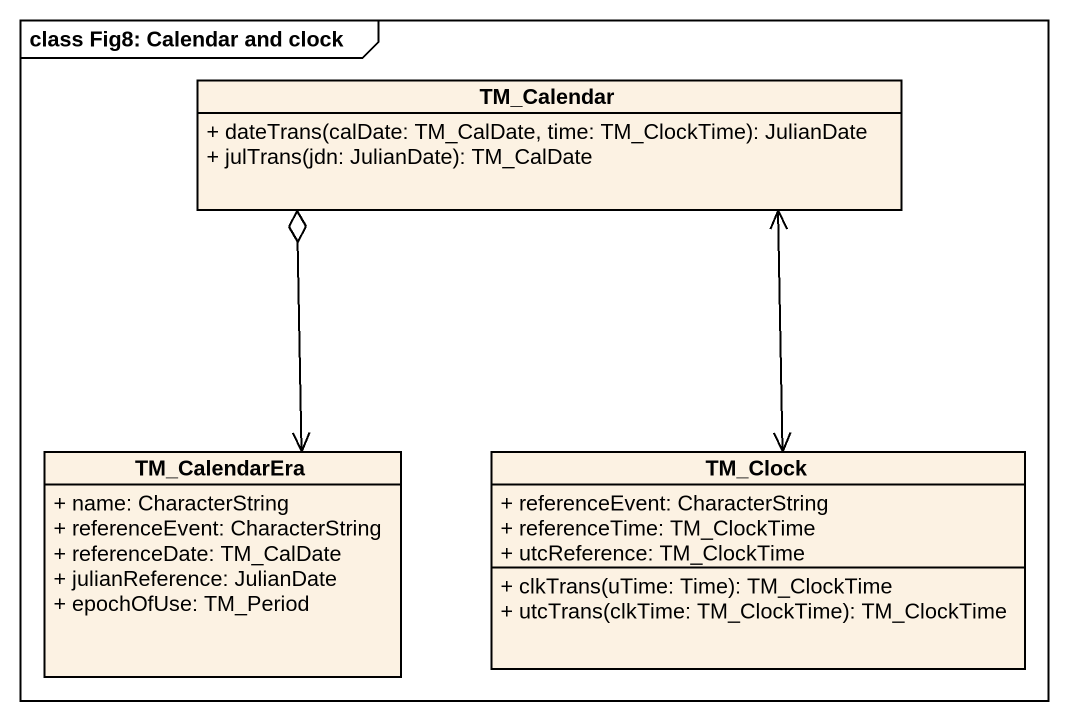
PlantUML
@startuml
mainframe class Fig8: Calendar and clock
hide circle
hide empty members
skinparam classAttributeIconSize 0
class TM_Calendar {
  + dateTrans(calDate: TM_CalDate, time: TM_ClockTime): JulianDate
  + julTrans(jdn: JulianDate): TM_CalDate
}
class TM_CalendarEra {
  + name: CharacterString
  + referenceEvent: CharacterString
  + referenceDate: TM_CalDate
  + julianReference: JulianDate
  + epochOfUse: TM_Period
}
class TM_Clock {
  + referenceEvent: CharacterString
  + referenceTime: TM_ClockTime
  + utcReference: TM_ClockTime
  + clkTrans(uTime: Time): TM_ClockTime
  + utcTrans(clkTime: TM_ClockTime): TM_ClockTime
}
TM_CalendarEra <-up-o TM_Calendar
TM_Clock <-up-> TM_Calendar
@enduml
